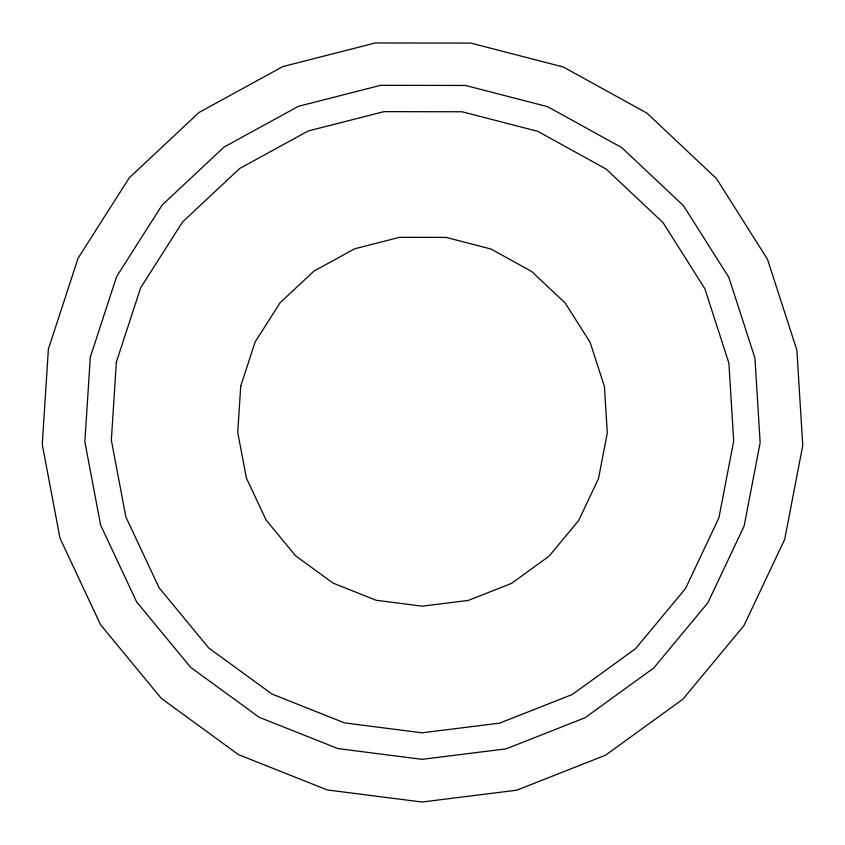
<?xml version="1.0" encoding="UTF-8"?>
<svg xmlns="http://www.w3.org/2000/svg" width="845" height="845" viewBox="0 0 845 845"><rect width="100%" height="100%" fill="white"/><g stroke="black" fill="none" stroke-linecap="round" stroke-linejoin="round"><path stroke-width="1.27" d="M48.387 349.091L42.25 444.396L60.006 538.233L100.544 624.708L161.31 698.382L238.491 754.638L327.237 789.927L421.972 802.032L516.739 790.202L605.59 755.176L682.94 699.153L743.927 625.659L784.72 539.311L802.75 445.516L796.898 350.2L767.513 259.32L716.465 178.612L646.943 113.124L563.319 66.998L470.845 43.106L375.338 42.968L282.8 66.575L199.04 112.469L129.327 177.735L78.036 258.295L48.387 349.091M90.309 357.15L84.859 441.777L100.629 525.104L136.626 601.883L190.579 667.307L259.119 717.257L337.916 748.585L422.035 759.349L506.187 748.839L585.078 717.743L653.755 667.994L707.909 602.728L744.128 526.055L760.151 442.78L754.944 358.132L728.865 277.445L683.531 205.768L621.793 147.632L547.539 106.66L465.437 85.451L380.63 85.324L298.465 106.301L224.083 147.041L162.187 204.997L116.642 276.537L90.309 357.15M116.356 362.156L111.339 440.15L125.863 516.939L159.04 587.708L208.768 647.999L271.932 694.03L344.549 722.908L422.077 732.816L499.627 723.14L572.34 694.474L635.63 648.633L685.538 588.49L718.915 517.816L733.682 441.069L728.886 363.065L704.846 288.694L663.061 222.647L606.171 169.063L537.737 131.313L462.067 111.762L383.915 111.646L308.193 130.975L239.642 168.525L182.594 221.939L140.619 287.86L116.356 362.156M240.73 386.07L237.741 432.386L246.37 477.985L266.069 520.002L295.602 555.809L333.099 583.135L376.226 600.288L422.257 606.171L468.31 600.425L511.489 583.399L549.07 556.179L578.709 520.467L598.524 478.502L607.291 432.936L604.45 386.609L590.169 342.457L565.358 303.228L531.579 271.414L490.945 249L446.012 237.392L399.6 237.318L354.636 248.8L313.939 271.097L280.054 302.806L255.137 341.961L240.73 386.07"/></g></svg>
